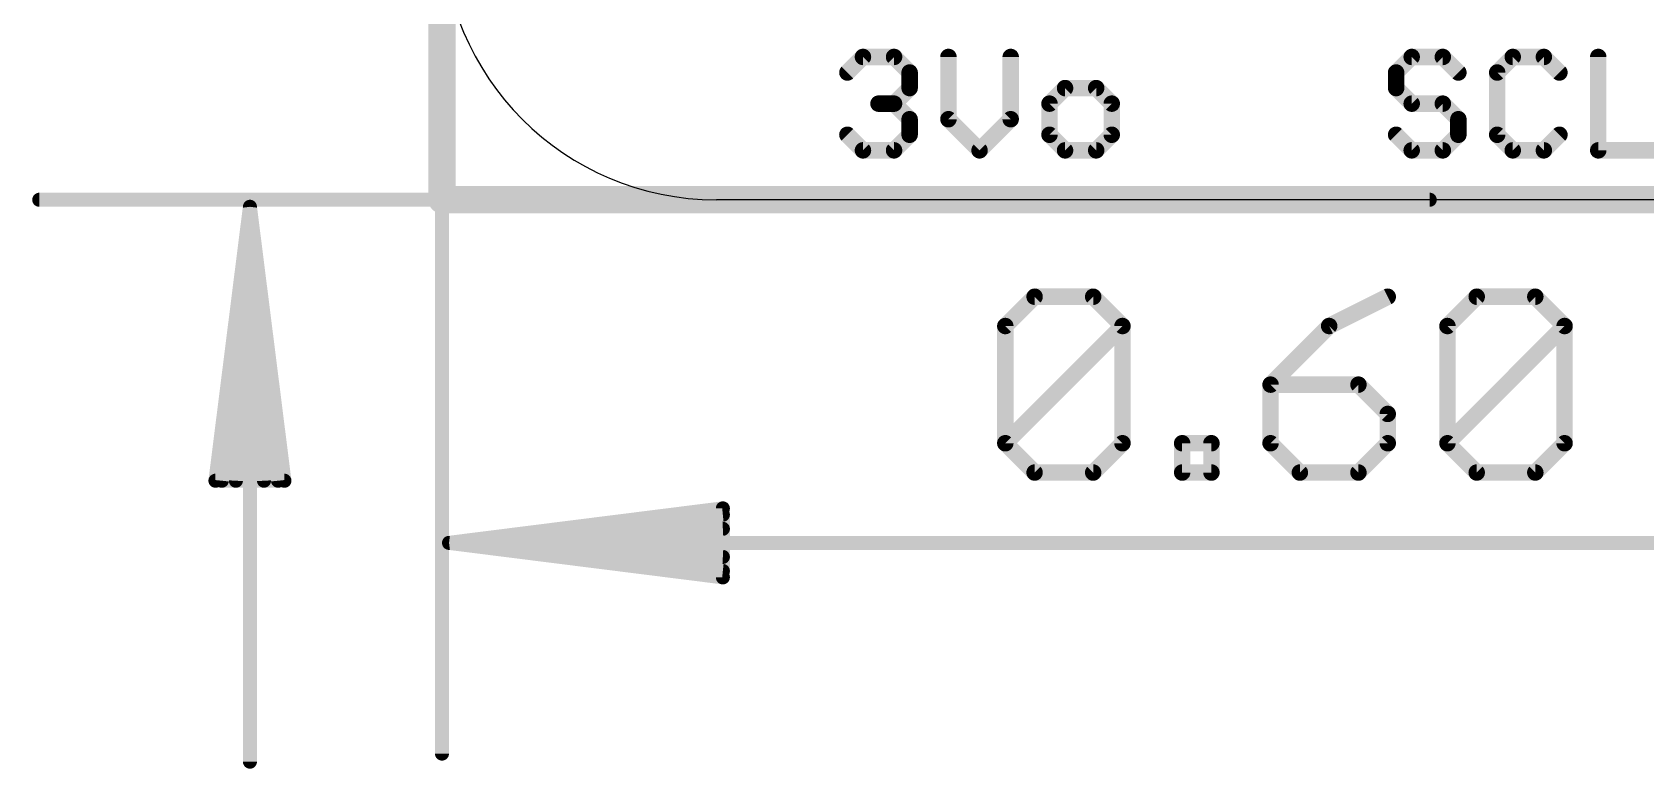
# Model space of a CAD drawing. Extents: x -5.7 to 21.7, y -5.3 to 25.5.
# Drawn here: x -3.79 to 11.14, y -5.27 to 1.55 of the extents above; entities that cross this region are included whole.
import ezdxf

# ---------------------------------------------------------------- set-up
doc = ezdxf.new("R2010")
doc.units = 0
for name, color, linetype in [('1', 12, 'CONTINUOUS'), ('16', 5, 'CONTINUOUS'), ('20', 53, 'CONTINUOUS'), ('21', 40, 'CONTINUOUS'), ('47', 253, 'CONTINUOUS')]:
    doc.layers.add(name, color=color, linetype=linetype)

msp = doc.modelspace()

# ---------------------------------------------------------------- linework, layer by layer
at = {"layer": '1', "const_width": 0.254}
for points in [[(0, 0), (0, 16.51)], [(15.24, 0), (0, 0)]]:
    msp.add_lwpolyline(points, dxfattribs=at)
at = {"layer": '1', "const_width": 0.127}
for points in [[(0, 0.0635, 1), (0, -0.0635)], [(-0.0635, 0, 1), (0.0635, 0)]]:
    msp.add_lwpolyline(points, format="xyb", dxfattribs=at)
at = {"layer": '16', "const_width": 0.254}
for points in [[(0, 0), (0, 16.51)], [(15.24, 0), (0, 0)]]:
    msp.add_lwpolyline(points, dxfattribs=at)
at = {"layer": '16', "const_width": 0.127}
for points in [[(0, 0.0635, 1), (0, -0.0635)], [(-0.0635, 0, 1), (0.0635, 0)]]:
    msp.add_lwpolyline(points, format="xyb", dxfattribs=at)
at = {"layer": '20'}
msp.add_line((12.7, 0), (2.54, 0), dxfattribs=at)
msp.add_arc((2.54, 2.54), 2.54, 180, 270, dxfattribs=at)
at = {"layer": '21', "const_width": 0.1524}
for points in [[(3.7529, 1.1775), (3.897, 1.3215)], [(3.897, 1.3215), (4.1851, 1.3215)], [(4.1851, 1.3215), (4.3291, 1.1775)], [(4.6884, 1.3215), (4.6884, 0.7453)], [(5.2647, 0.7453), (5.2647, 1.3215)], [(8.977, 1.3215), (8.8329, 1.1775)], [(9.2651, 1.3215), (8.977, 1.3215)], [(9.4091, 1.1775), (9.2651, 1.3215)], [(9.9125, 1.3215), (9.7684, 1.1775)], [(10.2006, 1.3215), (9.9125, 1.3215)], [(10.3447, 1.1775), (10.2006, 1.3215)], [(10.704, 1.3215), (10.704, 0.4572)], [(4.3291, 1.1775), (4.3291, 1.0334)], [(8.8329, 1.1775), (8.8329, 1.0334)], [(9.7684, 1.1775), (9.7684, 0.6013)], [(4.3291, 1.0334), (4.1851, 0.8894)], [(5.768, 1.0334), (5.624, 0.8894)], [(6.0561, 1.0334), (5.768, 1.0334)], [(6.2002, 0.8894), (6.0561, 1.0334)], [(8.8329, 1.0334), (8.977, 0.8894)], [(4.1851, 0.8894), (4.041, 0.8894)], [(4.1851, 0.8894), (4.3291, 0.7453)], [(5.624, 0.8894), (5.624, 0.6013)], [(6.2002, 0.6013), (6.2002, 0.8894)], [(8.977, 0.8894), (9.2651, 0.8894)], [(9.2651, 0.8894), (9.4091, 0.7453)], [(4.3291, 0.7453), (4.3291, 0.6013)], [(4.6884, 0.7453), (4.9766, 0.4572)], [(4.9766, 0.4572), (5.2647, 0.7453)], [(9.4091, 0.7453), (9.4091, 0.6013)], [(3.897, 0.4572), (3.7529, 0.6013)], [(4.3291, 0.6013), (4.1851, 0.4572)], [(5.624, 0.6013), (5.768, 0.4572)], [(6.0561, 0.4572), (6.2002, 0.6013)], [(8.977, 0.4572), (8.8329, 0.6013)], [(9.4091, 0.6013), (9.2651, 0.4572)], [(9.7684, 0.6013), (9.9125, 0.4572)], [(10.2006, 0.4572), (10.3447, 0.6013)], [(4.1851, 0.4572), (3.897, 0.4572)], [(5.768, 0.4572), (6.0561, 0.4572)], [(9.2651, 0.4572), (8.977, 0.4572)], [(9.9125, 0.4572), (10.2006, 0.4572)], [(10.704, 0.4572), (11.2802, 0.4572)]]:
    msp.add_lwpolyline(points, dxfattribs=at)
at = {"layer": '21', "const_width": 0.0762}
for points in [[(3.897, 1.3596, 1), (3.897, 1.2834)], [(3.9239, 1.2946, 1), (3.87, 1.3485)], [(4.212, 1.3485, 1), (4.1581, 1.2946)], [(4.1851, 1.2834, 1), (4.1851, 1.3596)], [(4.7265, 1.3215, 1), (4.6503, 1.3215)], [(5.3028, 1.3215, 1), (5.2266, 1.3215)], [(8.977, 1.3596, 1), (8.977, 1.2834)], [(9.0039, 1.2946, 1), (8.95, 1.3485)], [(9.292, 1.3485, 1), (9.2381, 1.2946)], [(9.2651, 1.2834, 1), (9.2651, 1.3596)], [(9.9125, 1.3596, 1), (9.9125, 1.2834)], [(9.9394, 1.2946, 1), (9.8856, 1.3485)], [(10.2276, 1.3485, 1), (10.1737, 1.2946)], [(10.2006, 1.2834, 1), (10.2006, 1.3596)], [(10.7421, 1.3215, 1), (10.6659, 1.3215)], [(3.726, 1.2044, 1), (3.7799, 1.1505)], [(4.3672, 1.1775, 1), (4.291, 1.1775)], [(4.3022, 1.1505, 1), (4.3561, 1.2044)], [(8.871, 1.1775, 1), (8.7948, 1.1775)], [(8.806, 1.2044, 1), (8.8599, 1.1505)], [(9.3822, 1.1505, 1), (9.4361, 1.2044)], [(9.8065, 1.1775, 1), (9.7303, 1.1775)], [(9.7415, 1.2044, 1), (9.7954, 1.1505)], [(10.3177, 1.1505, 1), (10.3716, 1.2044)], [(4.291, 1.0334, 1), (4.3672, 1.0334)], [(4.3561, 1.0065, 1), (4.3022, 1.0604)], [(5.768, 1.0715, 1), (5.768, 0.9953)], [(5.795, 1.0065, 1), (5.7411, 1.0604)], [(6.0831, 1.0604, 1), (6.0292, 1.0065)], [(6.0561, 0.9953, 1), (6.0561, 1.0715)], [(8.8599, 1.0604, 1), (8.806, 1.0065)], [(8.7948, 1.0334, 1), (8.871, 1.0334)], [(4.041, 0.9275, 1), (4.041, 0.8513)], [(4.212, 0.9163, 1), (4.1581, 0.8624)], [(4.1581, 0.9163, 1), (4.212, 0.8624)], [(4.1851, 0.8513, 1), (4.1851, 0.9275)], [(5.597, 0.9163, 1), (5.6509, 0.8624)], [(5.6621, 0.8894, 1), (5.5859, 0.8894)], [(6.2383, 0.8894, 1), (6.1621, 0.8894)], [(6.1732, 0.8624, 1), (6.2271, 0.9163)], [(8.977, 0.9275, 1), (8.977, 0.8513)], [(8.95, 0.8624, 1), (9.0039, 0.9163)], [(9.292, 0.9163, 1), (9.2381, 0.8624)], [(9.2651, 0.8513, 1), (9.2651, 0.9275)], [(4.3672, 0.7453, 1), (4.291, 0.7453)], [(4.3022, 0.7184, 1), (4.3561, 0.7723)], [(4.7154, 0.7723, 1), (4.6615, 0.7184)], [(4.6503, 0.7453, 1), (4.7265, 0.7453)], [(5.2266, 0.7453, 1), (5.3028, 0.7453)], [(5.2916, 0.7184, 1), (5.2377, 0.7723)], [(9.4472, 0.7453, 1), (9.371, 0.7453)], [(9.3822, 0.7184, 1), (9.4361, 0.7723)], [(3.7799, 0.6282, 1), (3.726, 0.5743)], [(4.291, 0.6013, 1), (4.3672, 0.6013)], [(4.3561, 0.5743, 1), (4.3022, 0.6282)], [(5.6509, 0.6282, 1), (5.597, 0.5743)], [(5.5859, 0.6013, 1), (5.6621, 0.6013)], [(6.1621, 0.6013, 1), (6.2383, 0.6013)], [(6.2271, 0.5743, 1), (6.1732, 0.6282)], [(8.8599, 0.6282, 1), (8.806, 0.5743)], [(9.371, 0.6013, 1), (9.4472, 0.6013)], [(9.4361, 0.5743, 1), (9.3822, 0.6282)], [(9.7954, 0.6282, 1), (9.7415, 0.5743)], [(9.7303, 0.6013, 1), (9.8065, 0.6013)], [(10.3716, 0.5743, 1), (10.3177, 0.6282)], [(3.897, 0.4953, 1), (3.897, 0.4191)], [(3.87, 0.4303, 1), (3.9239, 0.4841)], [(4.1581, 0.4841, 1), (4.212, 0.4303)], [(4.1851, 0.4191, 1), (4.1851, 0.4953)], [(4.9496, 0.4841, 1), (5.0035, 0.4303)], [(4.9496, 0.4303, 1), (5.0035, 0.4841)], [(5.768, 0.4953, 1), (5.768, 0.4191)], [(5.7411, 0.4303, 1), (5.795, 0.4841)], [(6.0292, 0.4841, 1), (6.0831, 0.4303)], [(6.0561, 0.4191, 1), (6.0561, 0.4953)], [(8.977, 0.4953, 1), (8.977, 0.4191)], [(8.95, 0.4303, 1), (9.0039, 0.4841)], [(9.2381, 0.4841, 1), (9.292, 0.4303)], [(9.2651, 0.4191, 1), (9.2651, 0.4953)], [(9.9125, 0.4953, 1), (9.9125, 0.4191)], [(9.8856, 0.4303, 1), (9.9394, 0.4841)], [(10.1737, 0.4841, 1), (10.2276, 0.4303)], [(10.2006, 0.4191, 1), (10.2006, 0.4953)], [(10.704, 0.4953, 1), (10.704, 0.4191)], [(10.6659, 0.4572, 1), (10.7421, 0.4572)]]:
    msp.add_lwpolyline(points, format="xyb", dxfattribs=at)
at = {"layer": '47'}
for points, const_width in [([(0, 3.302), (0, -5.125)], 0.13), ([(9.144, 0), (-3.728, 0)], 0.13), ([(-1.778, -0.065), (-2.0972, -2.6)], 0.13), ([(-1.778, -0.065), (-2.038, -2.6)], 0.13), ([(-1.778, -0.065), (-1.908, -2.6)], 0.13), ([(-1.778, -0.065), (-1.778, -5.2)], 0.13), ([(-1.4588, -2.6), (-1.778, -0.065)], 0.13), ([(-1.648, -2.6), (-1.778, -0.065)], 0.13), ([(-1.518, -2.6), (-1.778, -0.065)], 0.13), ([(5.2148, -1.1685), (5.486, -0.8973)], 0.1524), ([(5.486, -0.8973), (6.0283, -0.8973)], 0.1524), ([(6.0283, -0.8973), (6.2995, -1.1685)], 0.1524), ([(8.7552, -0.8973), (8.2129, -1.1685)], 0.1524), ([(9.3077, -1.1685), (9.5789, -0.8973)], 0.1524), ([(9.5789, -0.8973), (10.1212, -0.8973)], 0.1524), ([(10.1212, -0.8973), (10.3924, -1.1685)], 0.1524), ([(5.2148, -2.2531), (5.2148, -1.1685)], 0.1524), ([(5.2148, -2.2531), (6.2995, -1.1685)], 0.1524), ([(6.2995, -1.1685), (6.2995, -2.2531)], 0.1524), ([(8.2129, -1.1685), (7.6705, -1.7108)], 0.1524), ([(9.3077, -2.2531), (9.3077, -1.1685)], 0.1524), ([(9.3077, -2.2531), (10.3924, -1.1685)], 0.1524), ([(10.3924, -1.1685), (10.3924, -2.2531)], 0.1524), ([(7.6705, -1.7108), (7.6705, -2.2531)], 0.1524), ([(8.484, -1.7108), (7.6705, -1.7108)], 0.1524), ([(8.7552, -1.982), (8.484, -1.7108)], 0.1524), ([(8.7552, -2.2531), (8.7552, -1.982)], 0.1524), ([(5.486, -2.5243), (5.2148, -2.2531)], 0.1524), ([(6.2995, -2.2531), (6.0283, -2.5243)], 0.1524), ([(6.852, -2.5243), (6.852, -2.2531)], 0.1524), ([(6.852, -2.2531), (7.1231, -2.2531)], 0.1524), ([(7.1231, -2.2531), (7.1231, -2.5243)], 0.1524), ([(7.6705, -2.2531), (7.9417, -2.5243)], 0.1524), ([(8.484, -2.5243), (8.7552, -2.2531)], 0.1524), ([(9.5789, -2.5243), (9.3077, -2.2531)], 0.1524), ([(10.3924, -2.2531), (10.1212, -2.5243)], 0.1524), ([(-2.0972, -2.6), (-1.4588, -2.6)], 0.13), ([(6.0283, -2.5243), (5.486, -2.5243)], 0.1524), ([(7.1231, -2.5243), (6.852, -2.5243)], 0.1524), ([(7.9417, -2.5243), (8.484, -2.5243)], 0.1524), ([(10.1212, -2.5243), (9.5789, -2.5243)], 0.1524), ([(0.065, -3.175), (2.6, -2.8558)], 0.13), ([(2.6, -2.8558), (2.6, -3.4942)], 0.13), ([(0.065, -3.175), (2.6, -2.915)], 0.13), ([(0.065, -3.175), (2.6, -3.045)], 0.13), ([(0.065, -3.175), (15.175, -3.175)], 0.13), ([(2.6, -3.4942), (0.065, -3.175)], 0.13), ([(2.6, -3.305), (0.065, -3.175)], 0.13), ([(2.6, -3.435), (0.065, -3.175)], 0.13)]:
    msp.add_lwpolyline(points, dxfattribs=dict(at, const_width=const_width))
for points, const_width in [([(-3.728, 0.0325, 1), (-3.728, -0.0325)], 0.065), ([(-1.7455, -0.0667, 1), (-1.8105, -0.0633)], 0.065), ([(-1.7455, -0.0633, 1), (-1.8105, -0.0667)], 0.065), ([(9.144, -0.0325, 1), (9.144, 0.0325)], 0.065), ([(-1.7455, -0.065, 1), (-1.8105, -0.065)], 0.065), ([(-1.7458, -0.0609, 1), (-1.8102, -0.0691)], 0.065), ([(-1.7457, -0.0617, 1), (-1.8103, -0.0683)], 0.065), ([(-1.7457, -0.0683, 1), (-1.8103, -0.0617)], 0.065), ([(-1.7458, -0.0691, 1), (-1.8102, -0.0609)], 0.065), ([(5.486, -0.8592, 1), (5.486, -0.9354)], 0.0762), ([(5.5129, -0.9243, 1), (5.459, -0.8704)], 0.0762), ([(6.0552, -0.8704, 1), (6.0014, -0.9243)], 0.0762), ([(6.0283, -0.9354, 1), (6.0283, -0.8592)], 0.0762), ([(8.7722, -0.9314, 1), (8.7382, -0.8632)], 0.0762), ([(9.5789, -0.8592, 1), (9.5789, -0.9354)], 0.0762), ([(9.6058, -0.9243, 1), (9.5519, -0.8704)], 0.0762), ([(10.1481, -0.8704, 1), (10.0943, -0.9243)], 0.0762), ([(10.1212, -0.9354, 1), (10.1212, -0.8592)], 0.0762), ([(5.2529, -1.1685, 1), (5.1767, -1.1685)], 0.0762), ([(5.1879, -1.1415, 1), (5.2418, -1.1954)], 0.0762), ([(6.3376, -1.1685, 1), (6.2614, -1.1685)], 0.0762), ([(6.3264, -1.1954, 1), (6.2725, -1.1415)], 0.0762), ([(6.2725, -1.1954, 1), (6.3264, -1.1415)], 0.0762), ([(8.1958, -1.1344, 1), (8.2299, -1.2026)], 0.0762), ([(8.2398, -1.1954, 1), (8.1859, -1.1415)], 0.0762), ([(9.3458, -1.1685, 1), (9.2696, -1.1685)], 0.0762), ([(9.2808, -1.1415, 1), (9.3346, -1.1954)], 0.0762), ([(10.4305, -1.1685, 1), (10.3543, -1.1685)], 0.0762), ([(10.4193, -1.1954, 1), (10.3654, -1.1415)], 0.0762), ([(10.3654, -1.1954, 1), (10.4193, -1.1415)], 0.0762), ([(7.7086, -1.7108, 1), (7.6324, -1.7108)], 0.0762), ([(7.6705, -1.6727, 1), (7.6705, -1.7489)], 0.0762), ([(8.511, -1.6839, 1), (8.4571, -1.7377)], 0.0762), ([(8.484, -1.7489, 1), (8.484, -1.6727)], 0.0762), ([(7.6436, -1.6839, 1), (7.6975, -1.7377)], 0.0762), ([(8.7933, -1.982, 1), (8.7171, -1.982)], 0.0762), ([(8.7283, -2.0089, 1), (8.7821, -1.955)], 0.0762), ([(5.2418, -2.2262, 1), (5.1879, -2.2801)], 0.0762), ([(5.1879, -2.2262, 1), (5.2418, -2.2801)], 0.0762), ([(5.1767, -2.2531, 1), (5.2529, -2.2531)], 0.0762), ([(6.2614, -2.2531, 1), (6.3376, -2.2531)], 0.0762), ([(6.3264, -2.2801, 1), (6.2725, -2.2262)], 0.0762), ([(6.8901, -2.2531, 1), (6.8139, -2.2531)], 0.0762), ([(6.852, -2.215, 1), (6.852, -2.2912)], 0.0762), ([(7.1612, -2.2531, 1), (7.085, -2.2531)], 0.0762), ([(7.1231, -2.2912, 1), (7.1231, -2.215)], 0.0762), ([(7.6975, -2.2262, 1), (7.6436, -2.2801)], 0.0762), ([(7.6324, -2.2531, 1), (7.7086, -2.2531)], 0.0762), ([(8.7171, -2.2531, 1), (8.7933, -2.2531)], 0.0762), ([(8.7821, -2.2801, 1), (8.7283, -2.2262)], 0.0762), ([(9.3346, -2.2262, 1), (9.2808, -2.2801)], 0.0762), ([(9.2808, -2.2262, 1), (9.3346, -2.2801)], 0.0762), ([(9.2696, -2.2531, 1), (9.3458, -2.2531)], 0.0762), ([(10.3543, -2.2531, 1), (10.4305, -2.2531)], 0.0762), ([(10.4193, -2.2801, 1), (10.3654, -2.2262)], 0.0762), ([(-2.0972, -2.5675, 1), (-2.0972, -2.6325)], 0.065), ([(-1.4588, -2.6325, 1), (-1.4588, -2.5675)], 0.065), ([(5.486, -2.4862, 1), (5.486, -2.5624)], 0.0762), ([(5.459, -2.5512, 1), (5.5129, -2.4974)], 0.0762), ([(6.0014, -2.4974, 1), (6.0552, -2.5512)], 0.0762), ([(6.0283, -2.5624, 1), (6.0283, -2.4862)], 0.0762), ([(6.852, -2.4862, 1), (6.852, -2.5624)], 0.0762), ([(6.8139, -2.5243, 1), (6.8901, -2.5243)], 0.0762), ([(7.085, -2.5243, 1), (7.1612, -2.5243)], 0.0762), ([(7.1231, -2.5624, 1), (7.1231, -2.4862)], 0.0762), ([(7.9417, -2.4862, 1), (7.9417, -2.5624)], 0.0762), ([(7.9148, -2.5512, 1), (7.9686, -2.4974)], 0.0762), ([(8.4571, -2.4974, 1), (8.511, -2.5512)], 0.0762), ([(8.484, -2.5624, 1), (8.484, -2.4862)], 0.0762), ([(9.5789, -2.4862, 1), (9.5789, -2.5624)], 0.0762), ([(9.5519, -2.5512, 1), (9.6058, -2.4974)], 0.0762), ([(10.0943, -2.4974, 1), (10.1481, -2.5512)], 0.0762), ([(10.1212, -2.5624, 1), (10.1212, -2.4862)], 0.0762), ([(-2.1295, -2.5959, 1), (-2.065, -2.6041)], 0.065), ([(-2.0703, -2.5967, 1), (-2.0057, -2.6033)], 0.065), ([(-1.9405, -2.5983, 1), (-1.8755, -2.6017)], 0.065), ([(-1.6805, -2.6017, 1), (-1.6155, -2.5983)], 0.065), ([(-1.5503, -2.6033, 1), (-1.4857, -2.5967)], 0.065), ([(-1.491, -2.6041, 1), (-1.4265, -2.5959)], 0.065), ([(2.6325, -2.8558, 1), (2.5675, -2.8558)], 0.065), ([(2.6041, -2.888, 1), (2.5959, -2.8235)], 0.065), ([(2.6033, -2.9473, 1), (2.5967, -2.8827)], 0.065), ([(2.6017, -3.0775, 1), (2.5983, -3.0125)], 0.065), ([(0.065, -3.1425, 1), (0.065, -3.2075)], 0.065), ([(0.0691, -3.1428, 1), (0.0609, -3.2072)], 0.065), ([(0.0633, -3.1425, 1), (0.0667, -3.2075)], 0.065), ([(0.0667, -3.1425, 1), (0.0633, -3.2075)], 0.065), ([(0.0683, -3.1427, 1), (0.0617, -3.2073)], 0.065), ([(0.0617, -3.1427, 1), (0.0683, -3.2073)], 0.065), ([(0.0609, -3.1428, 1), (0.0691, -3.2072)], 0.065), ([(2.5983, -3.3375, 1), (2.6017, -3.2725)], 0.065), ([(2.5959, -3.5265, 1), (2.6041, -3.462)], 0.065), ([(2.5967, -3.4673, 1), (2.6033, -3.4027)], 0.065), ([(2.5675, -3.4942, 1), (2.6325, -3.4942)], 0.065), ([(-1.8105, -5.2, 1), (-1.7455, -5.2)], 0.065), ([(-0.0325, -5.125, 1), (0.0325, -5.125)], 0.065)]:
    msp.add_lwpolyline(points, format="xyb", dxfattribs=dict(at, const_width=const_width))

doc.saveas('drawing.dxf')
